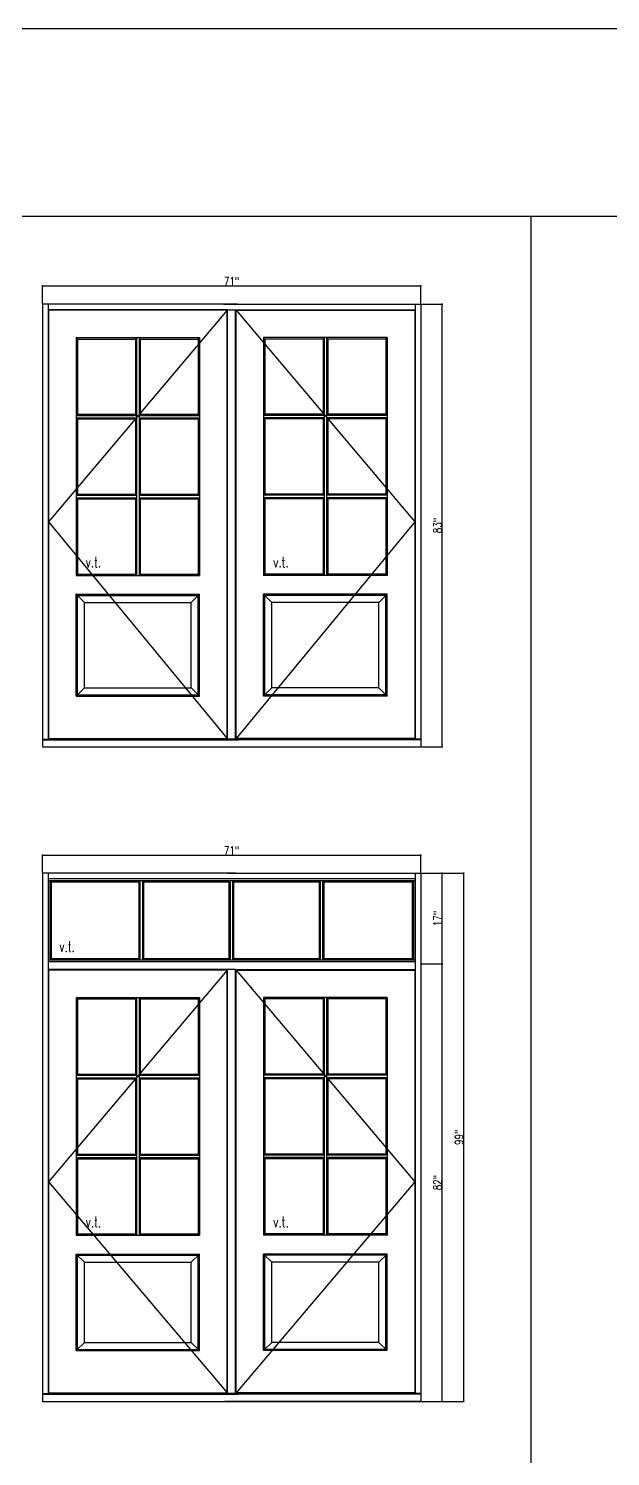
# Model space of a CAD drawing. Header units: inches. Extents: x 1985 to 11287, y 379 to 4336.
# Drawn here: x 8372 to 8481.2, y 4068.7 to 4336.4 of the extents above; entities that cross this region are included whole.
import ezdxf

# ---------------------------------------------------------------- set-up
doc = ezdxf.new("R2010")
doc.units = ezdxf.units.IN
doc.header["$MEASUREMENT"] = 0
doc.layers.get('0').update_dxf_attribs({"linetype": 'CONTINUOUS'})
doc.layers.get('Defpoints').update_dxf_attribs({"linetype": 'CONTINUOUS'})
for name, color, linetype in [('COTE1-1 99', 7, 'CONTINUOUS'), ('elevation 99', 7, 'CONTINUOUS'), ('opening side 99', 1, 'CONTINUOUS'), ('separation 99', 3, 'CONTINUOUS')]:
    doc.layers.add(name, color=color, linetype=linetype)
doc.styles.get("Standard").update_dxf_attribs({"font": 'txt.shx', "width": 0.8})
doc.dimstyles.new('Elevation', dxfattribs={"dimscale": 2, "dimtxt": 0.75, "dimasz": 0.0625, "dimexe": 0.0625, "dimexo": 0.0625, "dimgap": 0.0625, "dimtad": 1, "dimdec": 5, "dimzin": 0, "dimdsep": 46, "dimlunit": 5, "dimtxsty": 'Standard', "dimblk1": 'OBLIQUE', "dimblk2": 'OBLIQUE', "dimsah": 1, "dimcen": 2, "dimdle": 0.0625, "dimclrd": 1, "dimclre": 1, "dimadec": 1, "dimazin": 0, "dimtfac": 0.375, "dimtdec": 5, "dimtmove": 0, "dimatfit": 3, "dimldrblk": 'OBLIQUE', "dimfxl": 1, "dimfrac": 2, "dimtolj": 1, "dimtzin": 0, "dimarcsym": 0})

# ---------------------------------------------------------------- blocks, each defined once
blk = doc.blocks.new('_OBLIQUE')
at = {"color": 0, "linetype": 'ByBlock'}
blk.add_line((-0.5, -0.5), (0.5, 0.5), dxfattribs=at)
blk = doc.blocks.new('*D299')
at = {"layer": 'COTE1-1 99', "color": 1, "lineweight": -2, "transparency": 16777216}
for p, q in [((8374.48, 4181.47), (8445.73, 4181.47)), ((8374.6, 4178.19), (8374.6, 4181.59)), ((8445.6, 4178.19), (8445.6, 4181.59))]:
    blk.add_line(p, q, dxfattribs=at)
at = {"layer": 'Defpoints', "color": 0, "transparency": 16777216}
for p in [(8445.6, 4181.47), (8374.6, 4178.06), (8445.6, 4178.06)]:
    blk.add_point(p, dxfattribs=at)
at = {"layer": 'COTE1-1 99', "color": 1, "lineweight": -2, "transparency": 16777216, "xscale": 0.125, "yscale": 0.125, "zscale": 0.125, "rotation": 180}
blk.add_blockref('_OBLIQUE', (8374.6, 4181.47), dxfattribs=at)
at = {"layer": 'COTE1-1 99', "color": 1, "lineweight": -2, "transparency": 16777216, "xscale": 0.125, "yscale": 0.125, "zscale": 0.125}
blk.add_blockref('_OBLIQUE', (8445.6, 4181.47), dxfattribs=at)
at = {"layer": 'COTE1-1 99', "color": 0, "transparency": 16777216, "insert": (8410.1, 4182.34), "char_height": 1.5, "attachment_point": 5}
blk.add_mtext('\\A1;71"', dxfattribs=at)
blk = doc.blocks.new('*D300')
at = {"layer": 'COTE1-1 99', "color": 1, "lineweight": -2, "transparency": 16777216}
for p, q in [((8445.73, 4178.06), (8449.73, 4178.06)), ((8449.61, 4160.94), (8449.61, 4178.19)), ((8445.73, 4161.06), (8449.73, 4161.06))]:
    blk.add_line(p, q, dxfattribs=at)
at = {"layer": 'Defpoints', "color": 0, "transparency": 16777216}
for p in [(8445.6, 4178.06), (8449.61, 4178.06), (8445.6, 4161.06)]:
    blk.add_point(p, dxfattribs=at)
at = {"layer": 'COTE1-1 99', "color": 1, "lineweight": -2, "transparency": 16777216, "xscale": 0.125, "yscale": 0.125, "zscale": 0.125}
for p, rotation in [((8449.61, 4178.06), 90), ((8449.61, 4161.06), 270)]:
    blk.add_blockref('_OBLIQUE', p, dxfattribs=dict(at, rotation=rotation))
at = {"layer": 'COTE1-1 99', "color": 0, "transparency": 16777216, "insert": (8448.73, 4169.56), "char_height": 1.5, "attachment_point": 5, "rotation": 90}
blk.add_mtext('\\A1;17"', dxfattribs=at)
blk = doc.blocks.new('*D301')
at = {"layer": 'COTE1-1 99', "color": 1, "lineweight": -2, "transparency": 16777216}
for p, q in [((8445.73, 4161.06), (8449.73, 4161.06)), ((8449.61, 4078.94), (8449.61, 4161.19)), ((8445.73, 4079.06), (8449.73, 4079.06))]:
    blk.add_line(p, q, dxfattribs=at)
at = {"layer": 'Defpoints', "color": 0, "transparency": 16777216}
for p in [(8445.6, 4161.06), (8449.61, 4161.06), (8445.6, 4079.06)]:
    blk.add_point(p, dxfattribs=at)
at = {"layer": 'COTE1-1 99', "color": 1, "lineweight": -2, "transparency": 16777216, "xscale": 0.125, "yscale": 0.125, "zscale": 0.125}
for p, rotation in [((8449.61, 4161.06), 90), ((8449.61, 4079.06), 270)]:
    blk.add_blockref('_OBLIQUE', p, dxfattribs=dict(at, rotation=rotation))
at = {"layer": 'COTE1-1 99', "color": 0, "transparency": 16777216, "insert": (8448.73, 4120.06), "char_height": 1.5, "attachment_point": 5, "rotation": 90}
blk.add_mtext('\\A1;82"', dxfattribs=at)
blk = doc.blocks.new('*D302')
at = {"layer": 'COTE1-1 99', "color": 1, "lineweight": -2, "transparency": 16777216}
for p, q in [((8445.73, 4178.06), (8453.75, 4178.06)), ((8453.63, 4078.94), (8453.63, 4178.19)), ((8445.73, 4079.06), (8453.75, 4079.06))]:
    blk.add_line(p, q, dxfattribs=at)
at = {"layer": 'Defpoints', "color": 0, "transparency": 16777216}
for p in [(8445.6, 4178.06), (8453.63, 4178.06), (8445.6, 4079.06)]:
    blk.add_point(p, dxfattribs=at)
at = {"layer": 'COTE1-1 99', "color": 1, "lineweight": -2, "transparency": 16777216, "xscale": 0.125, "yscale": 0.125, "zscale": 0.125}
for p, rotation in [((8453.63, 4178.06), 90), ((8453.63, 4079.06), 270)]:
    blk.add_blockref('_OBLIQUE', p, dxfattribs=dict(at, rotation=rotation))
at = {"layer": 'COTE1-1 99', "color": 0, "transparency": 16777216, "insert": (8452.75, 4128.56), "char_height": 1.5, "attachment_point": 5, "rotation": 90}
blk.add_mtext('\\A1;99"', dxfattribs=at)
blk = doc.blocks.new('*D549')
at = {"layer": 'COTE1-1 99', "color": 1, "lineweight": -2, "transparency": 16777216}
for p, q in [((8374.48, 4288.14), (8445.73, 4288.14)), ((8374.6, 4284.86), (8374.6, 4288.27)), ((8445.6, 4284.86), (8445.6, 4288.27))]:
    blk.add_line(p, q, dxfattribs=at)
at = {"layer": 'Defpoints', "color": 0, "transparency": 16777216}
for p in [(8445.6, 4288.14), (8374.6, 4284.73), (8445.6, 4284.73)]:
    blk.add_point(p, dxfattribs=at)
at = {"layer": 'COTE1-1 99', "color": 1, "lineweight": -2, "transparency": 16777216, "xscale": 0.125, "yscale": 0.125, "zscale": 0.125, "rotation": 180}
blk.add_blockref('_OBLIQUE', (8374.6, 4288.14), dxfattribs=at)
at = {"layer": 'COTE1-1 99', "color": 1, "lineweight": -2, "transparency": 16777216, "xscale": 0.125, "yscale": 0.125, "zscale": 0.125}
blk.add_blockref('_OBLIQUE', (8445.6, 4288.14), dxfattribs=at)
at = {"layer": 'COTE1-1 99', "color": 0, "transparency": 16777216, "insert": (8410.1, 4289.02), "char_height": 1.5, "attachment_point": 5}
blk.add_mtext('\\A1;71"', dxfattribs=at)
blk = doc.blocks.new('*D550')
at = {"layer": 'COTE1-1 99', "color": 1, "lineweight": -2, "transparency": 16777216}
for p, q in [((8449.61, 4201.61), (8449.61, 4284.86)), ((8445.73, 4284.73), (8449.73, 4284.73)), ((8445.73, 4201.73), (8449.73, 4201.73))]:
    blk.add_line(p, q, dxfattribs=at)
at = {"layer": 'Defpoints', "color": 0, "transparency": 16777216}
for p in [(8445.6, 4284.73), (8449.61, 4284.73), (8445.6, 4201.73)]:
    blk.add_point(p, dxfattribs=at)
at = {"layer": 'COTE1-1 99', "color": 1, "lineweight": -2, "transparency": 16777216, "xscale": 0.125, "yscale": 0.125, "zscale": 0.125}
for p, rotation in [((8449.61, 4284.73), 90), ((8449.61, 4201.73), 270)]:
    blk.add_blockref('_OBLIQUE', p, dxfattribs=dict(at, rotation=rotation))
at = {"layer": 'COTE1-1 99', "color": 0, "transparency": 16777216, "insert": (8448.73, 4243.23), "char_height": 1.5, "attachment_point": 5, "rotation": 90}
blk.add_mtext('\\A1;83"', dxfattribs=at)

msp = doc.modelspace()

# ---------------------------------------------------------------- linework, layer by layer
at = {"layer": 'elevation 99'}
for p, q in [((8411.226841, 4284.732413), (8374.601641, 4284.732413)), ((8374.601641, 4284.732413), (8374.601641, 4201.732413)), ((8375.664141, 4284.732413), (8375.664141, 4203.191942)), ((8409.351741, 4283.669913), (8375.664141, 4283.669913)), ((8409.257991, 4283.576163), (8375.757891, 4283.576163)), ((8375.757891, 4283.576163), (8375.757891, 4203.322884)), ((8408.601841, 4284.732413), (8445.601841, 4284.732413)), ((8409.257991, 4203.322884), (8409.257991, 4283.576163)), ((8409.351741, 4203.191942), (8409.351741, 4283.669913)), ((8409.351741, 4283.669913), (8410.851741, 4283.669913)), ((8410.851741, 4203.191942), (8410.851741, 4283.669913)), ((8410.851741, 4283.669913), (8444.539341, 4283.669913)), ((8410.945491, 4203.322884), (8410.945491, 4283.576163)), ((8410.945491, 4283.576163), (8444.445591, 4283.576163)), ((8444.445591, 4283.576163), (8444.445591, 4203.322884)), ((8444.539341, 4284.732413), (8444.539341, 4203.191942)), ((8445.601841, 4284.732413), (8445.601841, 4201.732413)), ((8381.164126, 4278.169864), (8380.923054, 4278.437736)), ((8380.923054, 4278.437736), (8404.093427, 4278.437736)), ((8380.923054, 4278.437736), (8380.923054, 4233.870741)), ((8381.164126, 4278.169864), (8392.070741, 4278.169864)), ((8381.164126, 4278.169864), (8381.164126, 4264.066364)), ((8392.070741, 4278.169864), (8392.274941, 4278.437736)), ((8392.070741, 4278.169864), (8392.070741, 4264.066364)), ((8392.274941, 4278.437736), (8392.274941, 4233.870741)), ((8392.741541, 4278.437736), (8392.945741, 4278.169864)), ((8392.741541, 4278.437736), (8392.741541, 4233.870741)), ((8392.945741, 4278.169864), (8403.852356, 4278.169864)), ((8392.945741, 4278.169864), (8392.945741, 4264.066364)), ((8403.852356, 4278.169864), (8404.093427, 4278.437736)), ((8403.852356, 4278.169864), (8403.852356, 4264.066364)), ((8404.093427, 4278.437736), (8404.093427, 4233.870741)), ((8416.110054, 4278.437736), (8416.110054, 4233.870741)), ((8439.280427, 4278.437736), (8416.110054, 4278.437736)), ((8416.351126, 4278.169864), (8416.110054, 4278.437736)), ((8416.351126, 4278.169864), (8416.351126, 4264.066364)), ((8427.257741, 4278.169864), (8416.351126, 4278.169864)), ((8427.461941, 4278.437736), (8427.257741, 4278.169864)), ((8427.257741, 4278.169864), (8427.257741, 4264.066364)), ((8427.461941, 4278.437736), (8427.461941, 4233.870741)), ((8427.928541, 4278.437736), (8427.928541, 4233.870741)), ((8428.132741, 4278.169864), (8427.928541, 4278.437736)), ((8439.039356, 4278.169864), (8428.132741, 4278.169864)), ((8428.132741, 4278.169864), (8428.132741, 4264.066364)), ((8439.039356, 4278.169864), (8439.280427, 4278.437736)), ((8439.039356, 4278.169864), (8439.039356, 4264.066364)), ((8439.280427, 4278.437736), (8439.280427, 4233.870741)), ((8381.164126, 4264.066364), (8380.923054, 4263.862164)), ((8380.923054, 4263.862164), (8392.274941, 4263.862164)), ((8381.164126, 4263.191364), (8380.923054, 4263.395564)), ((8380.923054, 4263.395564), (8392.274941, 4263.395564)), ((8381.164126, 4264.066364), (8392.070741, 4264.066364)), ((8392.070741, 4264.066364), (8392.274941, 4263.862164)), ((8392.070741, 4263.191364), (8392.274941, 4263.395564)), ((8392.945741, 4264.066364), (8392.741541, 4263.862164)), ((8392.741541, 4263.862164), (8404.093427, 4263.862164)), ((8392.741541, 4263.395564), (8404.093427, 4263.395564)), ((8392.945741, 4263.191364), (8392.741541, 4263.395564)), ((8392.945741, 4264.066364), (8403.852356, 4264.066364)), ((8403.852356, 4264.066364), (8404.093427, 4263.862164)), ((8403.852356, 4263.191364), (8404.093427, 4263.395564)), ((8416.351126, 4264.066364), (8416.110054, 4263.862164)), ((8427.461941, 4263.862164), (8416.110054, 4263.862164)), ((8416.351126, 4263.191364), (8416.110054, 4263.395564)), ((8427.461941, 4263.395564), (8416.110054, 4263.395564)), ((8427.257741, 4264.066364), (8416.351126, 4264.066364)), ((8427.257741, 4264.066364), (8427.461941, 4263.862164)), ((8427.257741, 4263.191364), (8427.461941, 4263.395564)), ((8428.132741, 4264.066364), (8427.928541, 4263.862164)), ((8439.280427, 4263.862164), (8427.928541, 4263.862164)), ((8439.280427, 4263.395564), (8427.928541, 4263.395564)), ((8428.132741, 4263.191364), (8427.928541, 4263.395564)), ((8439.039356, 4264.066364), (8428.132741, 4264.066364)), ((8439.039356, 4264.066364), (8439.280427, 4263.862164)), ((8439.039356, 4263.191364), (8439.280427, 4263.395564)), ((8381.164126, 4263.191364), (8381.164126, 4249.087864)), ((8381.164126, 4263.191364), (8392.070741, 4263.191364)), ((8392.070741, 4263.191364), (8392.070741, 4249.087864)), ((8392.945741, 4263.191364), (8392.945741, 4249.087864)), ((8392.945741, 4263.191364), (8403.852356, 4263.191364)), ((8403.852356, 4263.191364), (8403.852356, 4249.087864)), ((8416.351126, 4263.191364), (8416.351126, 4249.087864)), ((8427.257741, 4263.191364), (8416.351126, 4263.191364)), ((8427.257741, 4263.191364), (8427.257741, 4249.087864)), ((8439.039356, 4263.191364), (8428.132741, 4263.191364)), ((8428.132741, 4263.191364), (8428.132741, 4249.087864)), ((8439.039356, 4263.191364), (8439.039356, 4249.087864)), ((8381.164126, 4249.087864), (8380.923054, 4248.883664)), ((8380.923054, 4248.883664), (8392.274941, 4248.883664)), ((8380.923054, 4248.421513), (8392.274941, 4248.421513)), ((8381.164126, 4249.087864), (8392.070741, 4249.087864)), ((8381.164126, 4248.217313), (8381.164126, 4234.111813)), ((8381.164126, 4248.217313), (8392.070741, 4248.217313)), ((8392.070741, 4248.217313), (8392.070741, 4234.111813)), ((8392.741541, 4248.883664), (8404.093427, 4248.883664)), ((8392.741541, 4248.421513), (8404.093427, 4248.421513)), ((8392.945741, 4249.087864), (8403.852356, 4249.087864)), ((8392.945741, 4248.217313), (8403.852356, 4248.217313)), ((8392.945741, 4248.217313), (8392.945741, 4234.111813)), ((8403.852356, 4249.087864), (8404.093427, 4248.883664)), ((8403.852356, 4248.217313), (8404.093427, 4248.421513)), ((8403.852356, 4248.217313), (8403.852356, 4234.111813)), ((8416.351126, 4249.087864), (8416.110054, 4248.883664)), ((8427.461941, 4248.883664), (8416.110054, 4248.883664)), ((8416.351126, 4248.217313), (8416.110054, 4248.421513)), ((8427.461941, 4248.421513), (8416.110054, 4248.421513)), ((8427.257741, 4249.087864), (8416.351126, 4249.087864)), ((8416.351126, 4248.217313), (8416.351126, 4234.111813)), ((8427.257741, 4248.217313), (8416.351126, 4248.217313)), ((8427.257741, 4248.217313), (8427.257741, 4234.111813)), ((8439.280427, 4248.883664), (8427.928541, 4248.883664)), ((8439.280427, 4248.421513), (8427.928541, 4248.421513)), ((8439.039356, 4249.087864), (8428.132741, 4249.087864)), ((8439.039356, 4248.217313), (8428.132741, 4248.217313)), ((8428.132741, 4248.217313), (8428.132741, 4234.111813)), ((8439.039356, 4249.087864), (8439.280427, 4248.883664)), ((8439.039356, 4248.217313), (8439.039356, 4234.111813)), ((8380.923054, 4233.870741), (8381.164126, 4234.111813)), ((8381.164126, 4234.111813), (8392.070741, 4234.111813)), ((8392.070741, 4234.111813), (8392.274941, 4233.870741)), ((8392.945741, 4234.111813), (8392.741541, 4233.870741)), ((8392.945741, 4234.111813), (8403.852356, 4234.111813)), ((8404.093427, 4233.870741), (8403.852356, 4234.111813)), ((8416.110054, 4233.870741), (8416.351126, 4234.111813)), ((8427.257741, 4234.111813), (8416.351126, 4234.111813)), ((8427.257741, 4234.111813), (8427.461941, 4233.870741)), ((8428.132741, 4234.111813), (8427.928541, 4233.870741)), ((8439.039356, 4234.111813), (8428.132741, 4234.111813)), ((8439.280427, 4233.870741), (8439.039356, 4234.111813)), ((8380.923054, 4233.870741), (8404.093427, 4233.870741)), ((8439.280427, 4233.870741), (8416.110054, 4233.870741)), ((8382.476567, 4228.799263), (8380.922995, 4230.352884)), ((8380.922995, 4211.241302), (8380.922995, 4230.352884)), ((8380.922995, 4230.352884), (8404.093471, 4230.352884)), ((8381.164067, 4211.482373), (8381.164067, 4230.111763)), ((8381.164067, 4230.111763), (8403.8524, 4230.111763)), ((8382.476567, 4212.794873), (8382.476567, 4228.799263)), ((8382.476567, 4228.799263), (8402.5399, 4228.799263)), ((8404.093471, 4230.352884), (8402.5399, 4228.799263)), ((8402.5399, 4212.794873), (8402.5399, 4228.799263)), ((8403.8524, 4211.482373), (8403.8524, 4230.111763)), ((8404.093471, 4211.241302), (8404.093471, 4230.352884)), ((8439.280486, 4230.352884), (8416.11001, 4230.352884)), ((8416.11001, 4211.241302), (8416.11001, 4230.352884)), ((8416.11001, 4230.352884), (8417.663582, 4228.799263)), ((8439.039415, 4230.111763), (8416.351082, 4230.111763)), ((8416.351082, 4211.482373), (8416.351082, 4230.111763)), ((8437.726915, 4228.799263), (8417.663582, 4228.799263)), ((8417.663582, 4212.794873), (8417.663582, 4228.799263)), ((8437.726915, 4228.799263), (8439.280486, 4230.352884)), ((8437.726915, 4212.794873), (8437.726915, 4228.799263)), ((8439.039415, 4211.482373), (8439.039415, 4230.111763)), ((8439.280486, 4211.241302), (8439.280486, 4230.352884)), ((8380.922995, 4211.241302), (8382.476567, 4212.794873)), ((8382.476567, 4212.794873), (8402.5399, 4212.794873)), ((8404.093471, 4211.241302), (8402.5399, 4212.794873)), ((8416.11001, 4211.241302), (8417.663582, 4212.794873)), ((8437.726915, 4212.794873), (8417.663582, 4212.794873)), ((8439.280486, 4211.241302), (8437.726915, 4212.794873)), ((8380.922995, 4211.241302), (8404.093471, 4211.241302)), ((8381.164067, 4211.482373), (8403.8524, 4211.482373)), ((8439.280486, 4211.241302), (8416.11001, 4211.241302)), ((8439.039415, 4211.482373), (8416.351082, 4211.482373)), ((8374.601641, 4203.191942), (8375.664141, 4203.191942)), ((8374.601641, 4203.076113), (8411.414241, 4203.076113)), ((8375.757891, 4203.322884), (8409.257991, 4203.322884)), ((8445.601841, 4203.076113), (8408.789241, 4203.076113)), ((8410.851741, 4203.191942), (8409.351741, 4203.191942)), ((8444.445591, 4203.322884), (8410.945491, 4203.322884)), ((8445.601841, 4203.191942), (8444.539341, 4203.191942)), ((8374.601641, 4201.732413), (8445.601841, 4201.732413)), ((8410.914241, 4178.062173), (8374.601641, 4178.062173)), ((8374.601641, 4178.062173), (8374.601641, 4079.062173)), ((8375.664141, 4178.062173), (8375.664141, 4080.521703)), ((8409.289241, 4178.062173), (8445.601841, 4178.062173)), ((8444.539341, 4178.062173), (8444.539341, 4080.521703)), ((8445.601841, 4178.062173), (8445.601841, 4079.062173)), ((8444.539341, 4176.999673), (8375.664141, 4176.999673)), ((8375.664141, 4176.678223), (8388.749054, 4176.678223)), ((8376.226599, 4176.437151), (8375.985528, 4176.678223)), ((8375.985528, 4176.678223), (8375.985528, 4161.821097)), ((8376.226599, 4176.437151), (8388.507982, 4176.437151)), ((8376.226599, 4176.437151), (8376.226599, 4162.062169)), ((8388.507982, 4176.437151), (8392.757891, 4176.437151)), ((8388.749054, 4176.678223), (8430.860528, 4176.678223)), ((8392.757891, 4176.437151), (8392.962091, 4176.678223)), ((8392.757891, 4162.062169), (8392.757891, 4176.437151)), ((8392.962091, 4161.821097), (8392.962091, 4176.678223)), ((8393.428691, 4176.678223), (8393.632891, 4176.437151)), ((8393.428691, 4161.821097), (8393.428691, 4176.678223)), ((8393.632891, 4176.437151), (8409.664141, 4176.437151)), ((8393.632891, 4162.062169), (8393.632891, 4176.437151)), ((8409.664141, 4176.437151), (8409.868341, 4176.678223)), ((8409.664141, 4162.062169), (8409.664141, 4176.437151)), ((8409.868341, 4161.821097), (8409.868341, 4176.678223)), ((8410.334941, 4161.821097), (8410.334941, 4176.678223)), ((8410.539141, 4176.437151), (8410.334941, 4176.678223)), ((8410.539141, 4162.062169), (8410.539141, 4176.437151)), ((8410.539141, 4176.437151), (8426.570391, 4176.437151)), ((8426.570391, 4176.437151), (8426.774591, 4176.678223)), ((8426.570391, 4162.062169), (8426.570391, 4176.437151)), ((8426.774591, 4161.821097), (8426.774591, 4176.678223)), ((8427.445391, 4176.437151), (8427.241191, 4176.678223)), ((8427.241191, 4161.821097), (8427.241191, 4176.678223)), ((8427.445391, 4176.437151), (8431.101599, 4176.437151)), ((8427.445391, 4162.062169), (8427.445391, 4176.437151)), ((8430.860528, 4176.678223), (8444.539341, 4176.678223)), ((8431.101599, 4176.437151), (8443.976682, 4176.437151)), ((8443.976682, 4176.437151), (8444.217754, 4176.678223)), ((8443.976682, 4176.437151), (8443.976682, 4162.062169)), ((8444.217754, 4176.678223), (8444.217754, 4161.821097)), ((8375.664141, 4161.821097), (8388.749054, 4161.821097)), ((8376.226599, 4162.062169), (8375.985528, 4161.821097)), ((8376.226599, 4162.062169), (8388.507982, 4162.062169)), ((8388.507982, 4162.062169), (8392.757891, 4162.062169)), ((8388.749054, 4161.821097), (8430.860528, 4161.821097)), ((8392.757891, 4162.062169), (8392.962091, 4161.821097)), ((8393.428691, 4161.821097), (8393.632891, 4162.062169)), ((8393.632891, 4162.062169), (8409.664141, 4162.062169)), ((8409.664141, 4162.062169), (8409.868341, 4161.821097)), ((8410.334941, 4161.821097), (8410.539141, 4162.062169)), ((8410.539141, 4162.062169), (8426.570391, 4162.062169)), ((8426.570391, 4162.062169), (8426.774591, 4161.821097)), ((8427.241191, 4161.821097), (8427.445391, 4162.062169)), ((8427.445391, 4162.062169), (8431.101599, 4162.062169)), ((8430.860528, 4161.821097), (8444.539341, 4161.821097)), ((8431.101599, 4162.062169), (8443.976682, 4162.062169)), ((8443.976682, 4162.062169), (8444.217754, 4161.821097)), ((8375.664141, 4161.49021), (8444.539341, 4161.49021)), ((8409.351741, 4159.999673), (8375.664141, 4159.999673)), ((8375.757891, 4159.905923), (8375.757891, 4080.652644)), ((8409.257991, 4159.905923), (8375.757891, 4159.905923)), ((8409.257991, 4080.652644), (8409.257991, 4159.905923)), ((8409.351741, 4080.521703), (8409.351741, 4159.999673)), ((8410.851741, 4159.999673), (8409.351741, 4159.999673)), ((8410.851741, 4159.999673), (8444.539341, 4159.999673)), ((8410.851741, 4080.521703), (8410.851741, 4159.999673)), ((8410.945491, 4159.905923), (8444.445591, 4159.905923)), ((8410.945491, 4080.652644), (8410.945491, 4159.905923)), ((8444.445591, 4159.905923), (8444.445591, 4080.652644)), ((8380.923054, 4154.767496), (8380.923054, 4110.200502)), ((8380.923054, 4154.767496), (8404.093427, 4154.767496)), ((8381.164126, 4154.499625), (8380.923054, 4154.767496)), ((8381.164126, 4154.499625), (8381.164126, 4140.396125)), ((8381.164126, 4154.499625), (8392.070741, 4154.499625)), ((8392.070741, 4154.499625), (8392.274941, 4154.767496)), ((8392.070741, 4154.499625), (8392.070741, 4140.396125)), ((8392.274941, 4154.767496), (8392.274941, 4110.200502)), ((8392.741541, 4154.767496), (8392.741541, 4110.200502)), ((8392.741541, 4154.767496), (8392.945741, 4154.499625)), ((8392.945741, 4154.499625), (8392.945741, 4140.396125)), ((8392.945741, 4154.499625), (8403.852356, 4154.499625)), ((8403.852356, 4154.499625), (8404.093427, 4154.767496)), ((8403.852356, 4154.499625), (8403.852356, 4140.396125)), ((8404.093427, 4154.767496), (8404.093427, 4110.200502)), ((8416.351126, 4154.499625), (8416.110054, 4154.767496)), ((8439.280427, 4154.767496), (8416.110054, 4154.767496)), ((8416.110054, 4154.767496), (8416.110054, 4110.200502)), ((8427.257741, 4154.499625), (8416.351126, 4154.499625)), ((8416.351126, 4154.499625), (8416.351126, 4140.396125)), ((8427.461941, 4154.767496), (8427.257741, 4154.499625)), ((8427.257741, 4154.499625), (8427.257741, 4140.396125)), ((8427.461941, 4154.767496), (8427.461941, 4110.200502)), ((8428.132741, 4154.499625), (8427.928541, 4154.767496)), ((8427.928541, 4154.767496), (8427.928541, 4110.200502)), ((8428.132741, 4154.499625), (8428.132741, 4140.396125)), ((8439.039356, 4154.499625), (8428.132741, 4154.499625)), ((8439.039356, 4154.499625), (8439.280427, 4154.767496)), ((8439.039356, 4154.499625), (8439.039356, 4140.396125)), ((8439.280427, 4154.767496), (8439.280427, 4110.200502)), ((8381.164126, 4140.396125), (8380.923054, 4140.191925)), ((8381.164126, 4140.396125), (8392.070741, 4140.396125)), ((8392.070741, 4140.396125), (8392.274941, 4140.191925)), ((8392.945741, 4140.396125), (8392.741541, 4140.191925)), ((8392.945741, 4140.396125), (8403.852356, 4140.396125)), ((8403.852356, 4140.396125), (8404.093427, 4140.191925)), ((8416.351126, 4140.396125), (8416.110054, 4140.191925)), ((8427.257741, 4140.396125), (8416.351126, 4140.396125)), ((8427.257741, 4140.396125), (8427.461941, 4140.191925)), ((8428.132741, 4140.396125), (8427.928541, 4140.191925)), ((8439.039356, 4140.396125), (8428.132741, 4140.396125)), ((8439.039356, 4140.396125), (8439.280427, 4140.191925)), ((8380.923054, 4140.191925), (8392.274941, 4140.191925)), ((8380.923054, 4139.725325), (8392.274941, 4139.725325)), ((8381.164126, 4139.521125), (8380.923054, 4139.725325)), ((8381.164126, 4139.521125), (8392.070741, 4139.521125)), ((8381.164126, 4139.521125), (8381.164126, 4125.417625)), ((8392.070741, 4139.521125), (8392.274941, 4139.725325)), ((8392.070741, 4139.521125), (8392.070741, 4125.417625)), ((8392.741541, 4140.191925), (8404.093427, 4140.191925)), ((8392.945741, 4139.521125), (8392.741541, 4139.725325)), ((8392.741541, 4139.725325), (8404.093427, 4139.725325)), ((8392.945741, 4139.521125), (8403.852356, 4139.521125)), ((8392.945741, 4139.521125), (8392.945741, 4125.417625)), ((8403.852356, 4139.521125), (8404.093427, 4139.725325)), ((8403.852356, 4139.521125), (8403.852356, 4125.417625)), ((8427.461941, 4140.191925), (8416.110054, 4140.191925)), ((8427.461941, 4139.725325), (8416.110054, 4139.725325)), ((8416.351126, 4139.521125), (8416.110054, 4139.725325)), ((8427.257741, 4139.521125), (8416.351126, 4139.521125)), ((8416.351126, 4139.521125), (8416.351126, 4125.417625)), ((8427.257741, 4139.521125), (8427.461941, 4139.725325)), ((8427.257741, 4139.521125), (8427.257741, 4125.417625)), ((8439.280427, 4140.191925), (8427.928541, 4140.191925)), ((8428.132741, 4139.521125), (8427.928541, 4139.725325)), ((8439.280427, 4139.725325), (8427.928541, 4139.725325)), ((8428.132741, 4139.521125), (8428.132741, 4125.417625)), ((8439.039356, 4139.521125), (8428.132741, 4139.521125)), ((8439.039356, 4139.521125), (8439.280427, 4139.725325)), ((8439.039356, 4139.521125), (8439.039356, 4125.417625)), ((8381.164126, 4125.417625), (8380.923054, 4125.213425)), ((8380.923054, 4125.213425), (8392.274941, 4125.213425)), ((8380.923054, 4124.751273), (8392.274941, 4124.751273)), ((8381.164126, 4125.417625), (8392.070741, 4125.417625)), ((8381.164126, 4124.547073), (8392.070741, 4124.547073)), ((8381.164126, 4124.547073), (8381.164126, 4110.441573)), ((8392.070741, 4124.547073), (8392.070741, 4110.441573)), ((8392.741541, 4125.213425), (8404.093427, 4125.213425)), ((8392.741541, 4124.751273), (8404.093427, 4124.751273)), ((8392.945741, 4125.417625), (8403.852356, 4125.417625)), ((8392.945741, 4124.547073), (8392.945741, 4110.441573)), ((8392.945741, 4124.547073), (8403.852356, 4124.547073)), ((8403.852356, 4125.417625), (8404.093427, 4125.213425)), ((8403.852356, 4124.547073), (8404.093427, 4124.751273)), ((8403.852356, 4124.547073), (8403.852356, 4110.441573)), ((8416.351126, 4125.417625), (8416.110054, 4125.213425)), ((8427.461941, 4125.213425), (8416.110054, 4125.213425)), ((8427.461941, 4124.751273), (8416.110054, 4124.751273)), ((8416.351126, 4124.547073), (8416.110054, 4124.751273)), ((8427.257741, 4125.417625), (8416.351126, 4125.417625)), ((8427.257741, 4124.547073), (8416.351126, 4124.547073)), ((8416.351126, 4124.547073), (8416.351126, 4110.441573)), ((8427.257741, 4124.547073), (8427.257741, 4110.441573)), ((8439.280427, 4125.213425), (8427.928541, 4125.213425)), ((8439.280427, 4124.751273), (8427.928541, 4124.751273)), ((8439.039356, 4125.417625), (8428.132741, 4125.417625)), ((8428.132741, 4124.547073), (8428.132741, 4110.441573)), ((8439.039356, 4124.547073), (8428.132741, 4124.547073)), ((8439.039356, 4125.417625), (8439.280427, 4125.213425)), ((8439.039356, 4124.547073), (8439.039356, 4110.441573)), ((8380.923054, 4110.200502), (8381.164126, 4110.441573)), ((8380.923054, 4110.200502), (8404.093427, 4110.200502)), ((8381.164126, 4110.441573), (8392.070741, 4110.441573)), ((8392.070741, 4110.441573), (8392.274941, 4110.200502)), ((8392.945741, 4110.441573), (8392.741541, 4110.200502)), ((8392.945741, 4110.441573), (8403.852356, 4110.441573)), ((8404.093427, 4110.200502), (8403.852356, 4110.441573)), ((8416.110054, 4110.200502), (8416.351126, 4110.441573)), ((8439.280427, 4110.200502), (8416.110054, 4110.200502)), ((8427.257741, 4110.441573), (8416.351126, 4110.441573)), ((8427.257741, 4110.441573), (8427.461941, 4110.200502)), ((8428.132741, 4110.441573), (8427.928541, 4110.200502)), ((8439.039356, 4110.441573), (8428.132741, 4110.441573)), ((8439.280427, 4110.200502), (8439.039356, 4110.441573)), ((8380.922995, 4106.682645), (8404.093471, 4106.682645)), ((8380.922995, 4088.571062), (8380.922995, 4106.682645)), ((8382.476567, 4105.129023), (8380.922995, 4106.682645)), ((8381.164067, 4106.441523), (8403.8524, 4106.441523)), ((8381.164067, 4088.812134), (8381.164067, 4106.441523)), ((8404.093471, 4106.682645), (8402.5399, 4105.129023)), ((8403.8524, 4088.812134), (8403.8524, 4106.441523)), ((8404.093471, 4088.571062), (8404.093471, 4106.682645)), ((8416.11001, 4106.682645), (8417.663582, 4105.129023)), ((8416.11001, 4088.571062), (8416.11001, 4106.682645)), ((8439.280486, 4106.682645), (8416.11001, 4106.682645)), ((8416.351082, 4088.812134), (8416.351082, 4106.441523)), ((8439.039415, 4106.441523), (8416.351082, 4106.441523)), ((8437.726915, 4105.129023), (8439.280486, 4106.682645)), ((8439.039415, 4088.812134), (8439.039415, 4106.441523)), ((8439.280486, 4088.571062), (8439.280486, 4106.682645)), ((8382.476567, 4105.129023), (8402.5399, 4105.129023)), ((8382.476567, 4090.124634), (8382.476567, 4105.129023)), ((8402.5399, 4090.124634), (8402.5399, 4105.129023)), ((8417.663582, 4090.124634), (8417.663582, 4105.129023)), ((8437.726915, 4105.129023), (8417.663582, 4105.129023)), ((8437.726915, 4090.124634), (8437.726915, 4105.129023)), ((8380.922995, 4088.571062), (8382.476567, 4090.124634)), ((8382.476567, 4090.124634), (8402.5399, 4090.124634)), ((8404.093471, 4088.571062), (8402.5399, 4090.124634)), ((8416.11001, 4088.571062), (8417.663582, 4090.124634)), ((8437.726915, 4090.124634), (8417.663582, 4090.124634)), ((8439.280486, 4088.571062), (8437.726915, 4090.124634)), ((8380.922995, 4088.571062), (8404.093471, 4088.571062)), ((8381.164067, 4088.812134), (8403.8524, 4088.812134)), ((8439.280486, 4088.571062), (8416.11001, 4088.571062)), ((8439.039415, 4088.812134), (8416.351082, 4088.812134)), ((8374.601641, 4080.521703), (8375.664141, 4080.521703)), ((8374.601641, 4080.405873), (8411.414241, 4080.405873)), ((8374.601641, 4079.062173), (8411.414241, 4079.062173)), ((8374.601641, 4079.062173), (8408.789241, 4079.062173)), ((8374.601641, 4079.062173), (8402.289241, 4079.062173)), ((8374.601641, 4079.062173), (8411.414241, 4079.062173)), ((8374.601641, 4079.062173), (8408.789241, 4079.062173)), ((8374.601641, 4079.062173), (8402.289241, 4079.062173)), ((8374.601641, 4079.062173), (8445.601841, 4079.062173)), ((8375.757891, 4080.652644), (8409.257991, 4080.652644)), ((8445.601841, 4080.405873), (8408.789241, 4080.405873)), ((8445.601841, 4079.062173), (8408.789241, 4079.062173)), ((8445.601841, 4079.062173), (8408.789241, 4079.062173)), ((8410.851741, 4080.521703), (8409.351741, 4080.521703)), ((8444.445591, 4080.652644), (8410.945491, 4080.652644)), ((8445.601841, 4079.062173), (8411.414241, 4079.062173)), ((8445.601841, 4079.062173), (8411.414241, 4079.062173)), ((8445.601841, 4079.062173), (8417.914241, 4079.062173)), ((8445.601841, 4079.062173), (8417.914241, 4079.062173)), ((8445.601841, 4080.521703), (8444.539341, 4080.521703))]:
    msp.add_line(p, q, dxfattribs=at)
at = {"layer": 'elevation 99', "color": 7}
for p, q in [((8381.164126, 4248.217313), (8380.923054, 4248.421513)), ((8392.070741, 4249.087864), (8392.274941, 4248.883664)), ((8392.070741, 4248.217313), (8392.274941, 4248.421513)), ((8392.945741, 4249.087864), (8392.741541, 4248.883664)), ((8392.945741, 4248.217313), (8392.741541, 4248.421513)), ((8427.257741, 4249.087864), (8427.461941, 4248.883664)), ((8427.257741, 4248.217313), (8427.461941, 4248.421513)), ((8428.132741, 4249.087864), (8427.928541, 4248.883664)), ((8428.132741, 4248.217313), (8427.928541, 4248.421513)), ((8439.039356, 4248.217313), (8439.280427, 4248.421513)), ((8381.164126, 4124.547073), (8380.923054, 4124.751273)), ((8392.070741, 4125.417625), (8392.274941, 4125.213425)), ((8392.070741, 4124.547073), (8392.274941, 4124.751273)), ((8392.945741, 4125.417625), (8392.741541, 4125.213425)), ((8392.945741, 4124.547073), (8392.741541, 4124.751273)), ((8427.257741, 4125.417625), (8427.461941, 4125.213425)), ((8427.257741, 4124.547073), (8427.461941, 4124.751273)), ((8428.132741, 4125.417625), (8427.928541, 4125.213425)), ((8428.132741, 4124.547073), (8427.928541, 4124.751273)), ((8439.039356, 4124.547073), (8439.280427, 4124.751273))]:
    msp.add_line(p, q, dxfattribs=at)
at = {"layer": 'opening side 99', "color": 1}
for p, q in [((8409.257991, 4283.576163), (8375.757891, 4243.896475)), ((8410.945491, 4283.576163), (8444.445591, 4243.896475)), ((8375.757891, 4243.896475), (8409.257991, 4203.322884)), ((8444.445591, 4243.896475), (8410.945491, 4203.322884)), ((8409.257991, 4159.905923), (8375.757891, 4120.226236)), ((8410.945491, 4159.905923), (8444.445591, 4120.226236)), ((8375.757891, 4120.226236), (8409.257991, 4080.652644)), ((8444.445591, 4120.226236), (8410.945491, 4080.652644))]:
    msp.add_line(p, q, dxfattribs=at)
at = {"layer": 'separation 99'}
for p, q in [((7685.752407, 4301.200203), (9943.552213, 4301.200203)), ((8466.246658, 4301.200203), (8466.246658, 3811.814787))]:
    msp.add_line(p, q, dxfattribs=at)
msp.add_lwpolyline([(9954.635727, 3266.28393), (7087.963638, 3266.28393), (7087.963638, 4336.37128), (9954.635727, 4336.37128)], close=True, dxfattribs=at)

# ---------------------------------------------------------------- texts
at = {"layer": 'elevation 99', "width": 0.7}
for p in [(8382.74406, 4235.357076), (8417.93106, 4235.357076), (8377.806534, 4163.307432), (8382.74406, 4111.686837), (8417.93106, 4111.686837)]:
    msp.add_text('v.t.', height=2, dxfattribs=at).set_placement(p)

# ---------------------------------------------------------------- dimensions: what is measured, and where the dimension line sits
at = {"layer": 'COTE1-1 99'}
for base, p1, p2, picture, middle in [((8445.601841, 4288.14009), (8374.601641, 4284.732413), (8445.601841, 4284.732413), '*D549', (8410.101741, 4289.01509)), ((8445.601841, 4181.469851), (8374.601641, 4178.062173), (8445.601841, 4178.062173), '*D299', (8410.101741, 4182.344851))]:
    dim = msp.add_linear_dim(base=base, p1=p1, p2=p2, dimstyle='Elevation', override={"dimtxt": 0.75, "dimdec": 5, "dimlunit": 5, "dimpost": '"'}, dxfattribs=at)
    dim.commit()
    dim.dimension.update_dxf_attribs({"geometry": picture, "text_midpoint": middle})
for base, p1, p2, override, picture, middle in [((8449.605394, 4284.732413), (8445.601841, 4201.732413), (8445.601841, 4284.732413), {"dimtxt": 0.75, "dimdec": 5, "dimlunit": 5, "dimpost": '"'}, '*D550', (8448.730394, 4243.232413)), ((8449.605394, 4178.062173), (8445.601841, 4161.062173), (8445.601841, 4178.062173), {"dimtxt": 0.75, "dimdec": 5, "dimlunit": 5, "dimpost": '"'}, '*D300', (8448.730394, 4169.562173)), ((8453.626, 4178.062173), (8445.601841, 4079.062173), (8445.601841, 4178.062173), {"dimpost": '"'}, '*D302', (8452.751, 4128.562173)), ((8449.605394, 4161.062173), (8445.601841, 4079.062173), (8445.601841, 4161.062173), {"dimtxt": 0.75, "dimdec": 5, "dimlunit": 5, "dimpost": '"'}, '*D301', (8448.730394, 4120.062173))]:
    dim = msp.add_linear_dim(base=base, p1=p1, p2=p2, angle=90, dimstyle='Elevation', override=override, dxfattribs=at)
    dim.commit()
    dim.dimension.update_dxf_attribs({"geometry": picture, "text_midpoint": middle})

doc.saveas('drawing.dxf')
